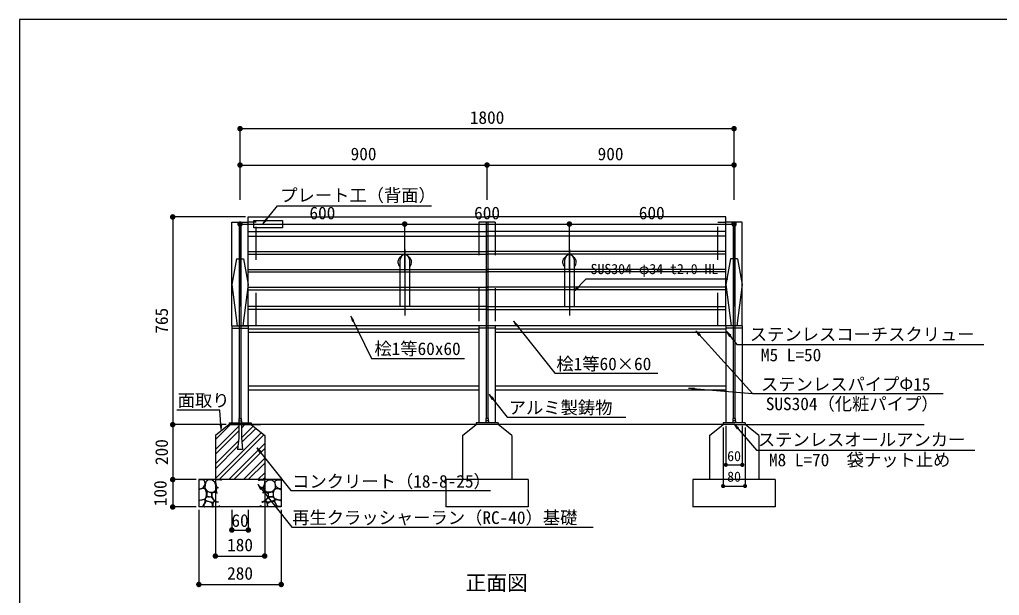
# Model space of a CAD drawing. Units: millimetres at full size, sheet at 1:20; some dimension numbers follow another scale. Extents: x 119 to 5595, y 2013 to 5746.
# Drawn here: x 119 to 3689, y 3539 to 5636 of the extents above; entities that cross this region are included whole.
import ezdxf
from ezdxf.enums import TextEntityAlignment as Align

# ---------------------------------------------------------------- set-up
doc = ezdxf.new("R2010")
doc.units = ezdxf.units.MM
doc.header["$LTSCALE"] = 20
doc.linetypes.add('CHAIN', pattern=[18.5, 12, -1.5, 3.5, -1.5])
doc.linetypes.add('DASHED_SPACED', pattern=[12, 6, -6])
for name, color, linetype, lineweight in [('0_2', 7, 'Continuous', 25), ('_0-0_', 7, 'Continuous', 25), ('ハッチ', 4, 'Continuous', 25), ('寸法', 3, 'Continuous', 25), ('本体', 7, 'Continuous', 25)]:
    doc.layers.add(name, color=color, linetype=linetype, lineweight=lineweight)
doc.styles.add('ＭＳ ゴシック', font='')
doc.styles.get('ＭＳ ゴシック').set_extended_font_data('MS Gothic')

# ---------------------------------------------------------------- blocks, each defined once
blk = doc.blocks.new('filled_dot')
at = {"color": 0, "linetype": 'Continuous', "lineweight": -2, "const_width": 1.25}
blk.add_lwpolyline([(-0.625, 0, 1), (0.625, 0, 1)], format="xyb", close=True, dxfattribs=at)

msp = doc.modelspace()

# ---------------------------------------------------------------- hatches: boundary and pattern name
at = {"layer": '寸法'}
for points in [[(1006.1, 4893.12), (1016.15, 4910.7), (1021.09, 4906.73)], [(2138.82, 4647.26), (2150.72, 4663.64), (2155.2, 4659.16)], [(1325.31, 4555.68), (1336.9, 4539.08), (1331.21, 4536.31)], [(1918, 4537.17), (1932.93, 4523.49), (1927.97, 4519.55)], [(2582.93, 4502.46), (2598.66, 4489.71), (2593.95, 4485.48)], [(2694.65, 4500), (2709.67, 4486.42), (2704.74, 4482.45)], [(2556.17, 4293.59), (2576.36, 4295.05), (2575.82, 4288.74)], [(1829.89, 4270.11), (1844.85, 4256.46), (1839.9, 4252.51)], [(853.21, 4142.6), (848.56, 4162.31), (854.87, 4162.78)], [(2722.03, 4162.54), (2737.5, 4149.48), (2732.71, 4145.34)], [(983.58, 4076.13), (998.54, 4062.48), (993.59, 4058.52)], [(986.44, 3942.45), (1001.4, 3928.8), (996.45, 3924.85)]]:
    msp.add_hatch(color=256, dxfattribs=at).paths.add_polyline_path(points)

# ---------------------------------------------------------------- linework, layer by layer
at = {"layer": '0_2'}
for p, q in [((921.82, 5239.06), (2721.82, 5239.06)), ((921.82, 4979.27), (921.82, 5239.06)), ((2721.82, 4979.27), (2721.82, 5239.06)), ((921.82, 5106.43), (1821.82, 5106.43)), ((921.82, 4979.27), (921.82, 5106.43)), ((1821.82, 4979.27), (1821.82, 5106.43)), ((1821.82, 5106.43), (2721.82, 5106.43)), ((1821.82, 4979.27), (1821.82, 5106.43)), ((2721.82, 4979.27), (2721.82, 5106.43)), ((676.47, 4917.52), (676.47, 4160.82)), ((941.82, 4917.52), (676.47, 4917.52)), ((676.47, 4160.82), (676.47, 3960.82)), ((871.82, 4160.82), (676.47, 4160.82)), ((793.2, 4160.82), (676.47, 4160.82)), ((2681.82, 4150.82), (2681.82, 3936.94)), ((2691.82, 4156.82), (2691.82, 4014.25)), ((2751.82, 4156.82), (2751.82, 4014.25)), ((2761.82, 4150.82), (2761.82, 3936.94)), ((2691.82, 4014.25), (2751.82, 4014.25)), ((761.82, 3960.82), (676.47, 3960.82)), ((676.47, 3960.82), (676.47, 3860.82)), ((761.82, 3960.82), (676.47, 3960.82)), ((831.82, 3950.82), (831.82, 3682.19)), ((1011.82, 3950.82), (1011.82, 3682.19)), ((2681.82, 3936.94), (2761.82, 3936.94)), ((761.82, 3860.82), (676.47, 3860.82)), ((771.82, 3850.82), (771.82, 3578.68)), ((891.82, 3850.82), (891.82, 3776.97)), ((951.82, 3850.82), (951.82, 3776.97)), ((1071.82, 3850.82), (1071.82, 3578.68)), ((891.82, 3776.97), (951.82, 3776.97)), ((831.82, 3682.19), (1011.82, 3682.19)), ((771.82, 3578.68), (1071.82, 3578.68))]:
    msp.add_line(p, q, dxfattribs=at)
at = {"layer": '_0-0_', "color": 6}
msp.add_lwpolyline([(5594.87, 5636.21), (118.61, 5636.21), (118.61, 2012.58), (5594.87, 2012.58)], close=True, dxfattribs=at)
at = {"layer": 'ハッチ', "linetype": 'CHAIN'}
for p, q in [((1521.82, 4798.52), (1521.82, 4549.48)), ((2121.82, 4798.52), (2121.82, 4549.48))]:
    msp.add_line(p, q, dxfattribs=at)
at = {"layer": 'ハッチ'}
for p, q in [((831.82, 4106.17), (886.48, 4160.82)), ((831.82, 4070.81), (916.82, 4155.81)), ((926.82, 4148.13), (939.51, 4160.82)), ((926.82, 4112.78), (969.07, 4155.02)), ((928.39, 4096.67), (978.89, 4147.17)), ((831.82, 4053.13), (916.82, 4138.13)), ((831.82, 3964.75), (998.53, 4131.45)), ((845.58, 3960.82), (1008.35, 4123.6)), ((831.82, 4017.78), (915.74, 4101.7)), ((831.82, 4000.1), (913.83, 4082.1)), ((880.93, 3960.82), (1011.82, 4091.71)), ((898.61, 3960.82), (1011.82, 4074.03)), ((933.96, 3960.82), (1011.82, 4038.68)), ((951.64, 3960.82), (1011.82, 4021)), ((987, 3960.82), (1011.82, 3985.65)), ((1004.67, 3960.82), (1011.82, 3967.97)), ((839.39, 3911.29), (837.14, 3912.52)), ((1004.26, 3911.29), (1006.51, 3912.52))]:
    msp.add_line(p, q, dxfattribs=at)
for points in [[(793.02, 3940.61), (794.42, 3946.78), (793.86, 3951.84), (792.46, 3957.45), (788.24, 3959.14), (781.5, 3959.98), (775.88, 3959.7), (772.24, 3958.29)], [(772.24, 3927.16), (773.63, 3926.85), (781.5, 3928.81), (789.08, 3932.46), (793.02, 3940.61)], [(798.92, 3916.74), (795.83, 3924.6), (791.05, 3928.25), (786.27, 3928.81), (778.69, 3926.85), (772.24, 3923.56)], [(854.78, 3957), (853.99, 3957.61), (847.68, 3959.88), (840.62, 3959.88), (834.31, 3959.88), (831.79, 3957.36), (832.55, 3952.07), (833.05, 3945.01), (836.33, 3935.94), (838.1, 3932.91), (843.11, 3931.77)], [(842.94, 3931.22), (841.88, 3931.15), (839.86, 3930.39), (835.83, 3927.87), (834.31, 3921.57), (834.56, 3916.52), (837.59, 3913), (839.44, 3911.96)], [(988.87, 3957), (989.66, 3957.61), (995.96, 3959.88), (1003.03, 3959.88), (1009.33, 3959.88), (1011.85, 3957.36), (1011.1, 3952.07), (1010.59, 3945.01), (1007.31, 3935.94), (1005.55, 3932.91), (1000.54, 3931.77)], [(1000.7, 3931.22), (1001.76, 3931.15), (1003.78, 3930.39), (1007.82, 3927.87), (1009.33, 3921.57), (1009.08, 3916.52), (1006.05, 3913), (1004.21, 3911.96)], [(1044.72, 3916.74), (1047.82, 3924.6), (1052.59, 3928.25), (1057.37, 3928.81), (1064.96, 3926.85), (1071.4, 3923.56)], [(1050.63, 3940.61), (1049.22, 3946.78), (1049.78, 3951.84), (1051.19, 3957.45), (1055.4, 3959.14), (1062.15, 3959.98), (1067.77, 3959.7), (1071.4, 3958.29)], [(1071.4, 3927.16), (1070.01, 3926.85), (1062.15, 3928.81), (1054.56, 3932.46), (1050.63, 3940.61)], [(772.24, 3885.16), (783.53, 3887.16), (794.42, 3890.9), (798.92, 3895.96), (800.02, 3903.4), (799.48, 3913.93), (798.92, 3916.74)], [(837.14, 3912.52), (832.08, 3913.93), (828.14, 3914.21), (824.49, 3913.93), (819.15, 3910.28), (819.15, 3900.17), (824.49, 3889.78), (831.53, 3882.89), (837.74, 3880.21), (842.22, 3880.39)], [(1006.51, 3912.52), (1011.57, 3913.93), (1015.5, 3914.21), (1019.15, 3913.93), (1024.49, 3910.28), (1024.49, 3900.17), (1019.15, 3889.78), (1012.11, 3882.89), (1005.9, 3880.21), (1001.43, 3880.39)], [(1071.4, 3885.16), (1060.11, 3887.16), (1049.22, 3890.9), (1044.72, 3895.96), (1043.63, 3903.4), (1044.16, 3913.93), (1044.72, 3916.74)], [(787.88, 3865.11), (790.81, 3871.62), (793.25, 3876.66), (794.71, 3880.24), (794.71, 3884.15), (792.76, 3886.75), (789.83, 3887.89), (784.62, 3887.4), (778.6, 3885.94), (774.2, 3884.31), (772.24, 3882.7)], [(772.24, 3863.53), (775.67, 3862.67), (781.37, 3863.16), (785.92, 3864.14), (787.88, 3865.11)], [(819.02, 3860.82), (820.11, 3862.02), (821.25, 3867.88), (820.44, 3874.22), (815.71, 3877.96), (806.76, 3880.4), (801.71, 3882.03), (798.3, 3882.03), (795.85, 3879.92), (792.44, 3873.08), (789.83, 3868.04), (790.81, 3862.02), (792.2, 3860.82)], [(842.9, 3877.9), (840.26, 3878.87), (831.87, 3880.54), (826.16, 3879.2), (822.8, 3872.83), (822.13, 3866.79), (822.47, 3861.59), (823.3, 3860.82)], [(840.07, 3860.82), (840.26, 3860.92), (843.62, 3862.93), (846.81, 3865.45), (847.12, 3866.16)], [(1003.57, 3860.82), (1003.38, 3860.92), (1000.03, 3862.93), (996.84, 3865.45), (996.52, 3866.16)], [(1000.75, 3877.9), (1003.38, 3878.87), (1011.78, 3880.54), (1017.48, 3879.2), (1020.84, 3872.83), (1021.51, 3866.79), (1021.18, 3861.59), (1020.35, 3860.82)], [(1024.63, 3860.82), (1023.53, 3862.02), (1022.39, 3867.88), (1023.21, 3874.22), (1027.93, 3877.96), (1036.88, 3880.4), (1041.93, 3882.03), (1045.35, 3882.03), (1047.79, 3879.92), (1051.21, 3873.08), (1053.81, 3868.04), (1052.84, 3862.02), (1051.45, 3860.82)], [(1055.77, 3865.11), (1052.84, 3871.62), (1050.39, 3876.66), (1048.93, 3880.24), (1048.93, 3884.15), (1050.88, 3886.75), (1053.81, 3887.89), (1059.02, 3887.4), (1065.05, 3885.94), (1069.44, 3884.31), (1071.4, 3882.7)], [(1071.4, 3863.53), (1067.98, 3862.67), (1062.28, 3863.16), (1057.72, 3864.14), (1055.77, 3865.11)]]:
    msp.add_lwpolyline(points, dxfattribs=at)
for points in [[(812.18, 3959.85), (804, 3958.41), (796.78, 3952.64), (794.37, 3942.06), (793.41, 3929.07), (800.63, 3919.94), (810.25, 3915.13), (825.65, 3914.65), (832.87, 3920.9), (836.24, 3932.44), (830.46, 3951.68), (820.36, 3958.41)], [(1031.47, 3959.85), (1039.65, 3958.41), (1046.87, 3952.64), (1049.27, 3942.06), (1050.24, 3929.07), (1043.02, 3919.94), (1033.39, 3915.13), (1017.99, 3914.65), (1010.77, 3920.9), (1007.41, 3932.44), (1013.18, 3951.68), (1023.29, 3958.41)], [(827.17, 3881.55), (827, 3885.41), (825.32, 3888.09), (821.96, 3892.62), (816.42, 3896.06), (809.19, 3897.91), (804.27, 3897.29), (800.88, 3896.06), (798.27, 3893.76), (794.73, 3890.68), (795.04, 3887.45), (798.27, 3884.23), (803.04, 3882.23), (806.27, 3881.46), (816.59, 3878.36), (823.64, 3878.87)], [(818.44, 3902.72), (818.44, 3906.78), (818.1, 3910.83), (815.91, 3913.37), (809.31, 3914.89), (805.59, 3915.73), (803.4, 3915.22), (801.2, 3913.54), (800.86, 3908.47), (801.37, 3902.05), (803.19, 3898.99), (806.88, 3898.37), (811.96, 3898.06), (816.42, 3898.99), (818.61, 3900.86)], [(1016.48, 3881.55), (1016.64, 3885.41), (1018.32, 3888.09), (1021.68, 3892.62), (1027.22, 3896.06), (1034.45, 3897.91), (1039.38, 3897.29), (1042.76, 3896.06), (1045.38, 3893.76), (1048.91, 3890.68), (1048.61, 3887.45), (1045.38, 3884.23), (1040.61, 3882.23), (1037.38, 3881.46), (1027.05, 3878.36), (1020, 3878.87)], [(1025.2, 3902.72), (1025.2, 3906.78), (1025.54, 3910.83), (1027.74, 3913.37), (1034.33, 3914.89), (1038.05, 3915.73), (1040.25, 3915.22), (1042.45, 3913.54), (1042.78, 3908.47), (1042.28, 3902.05), (1040.45, 3898.99), (1036.76, 3898.37), (1031.68, 3898.06), (1027.22, 3898.99), (1025.03, 3900.86)]]:
    msp.add_lwpolyline(points, close=True, dxfattribs=at)
at = {"layer": '寸法'}
for p, q in [((921.82, 4891.39), (1521.82, 4891.39)), ((921.82, 4590.82), (921.82, 4891.39)), ((1521.82, 4717.82), (1521.82, 4891.39)), ((1521.82, 4891.39), (2121.82, 4891.39)), ((1521.82, 4717.82), (1521.82, 4891.39)), ((2121.82, 4717.82), (2121.82, 4891.39)), ((2121.82, 4891.39), (2721.82, 4891.39)), ((2121.82, 4717.82), (2121.82, 4891.39)), ((2721.82, 4590.82), (2721.82, 4891.39))]:
    msp.add_line(p, q, dxfattribs=at)
for points in [[(1006.1, 4893.12), (1058.41, 4958.27), (1619.79, 4958.27)], [(2138.82, 4647.26), (2183.4, 4691.84), (2699.34, 4691.84)], [(1325.31, 4555.68), (1400.41, 4401.17), (1739.53, 4401.17)], [(1918, 4537.17), (2068.6, 4347.85), (2443.96, 4347.85)], [(2582.93, 4502.46), (2788.73, 4273.75), (3134.95, 4273.75)], [(2694.65, 4500), (2732.42, 4453.18), (3632.37, 4453.18)], [(2556.17, 4293.59), (2788.73, 4273.75), (3483.37, 4273.75)], [(1829.89, 4270.11), (1895.12, 4188.46), (2326.84, 4188.46)], [(853.21, 4142.6), (847.93, 4213.11), (691.14, 4213.11)], [(2722.03, 4162.54), (2803.78, 4067.92), (3599.57, 4067.92)], [(983.58, 4076.13), (1107.33, 3921.21), (1834.21, 3921.21)], [(986.44, 3942.45), (1110.2, 3787.53), (2208.22, 3787.53)]]:
    msp.add_lwpolyline(points, dxfattribs=at)
at = {"layer": '寸法', "lineweight": 13}
for points in [[(1006.1, 4893.12), (1016.15, 4910.7), (1021.09, 4906.73)], [(2138.82, 4647.26), (2150.72, 4663.64), (2155.2, 4659.16)], [(1325.31, 4555.68), (1336.9, 4539.08), (1331.21, 4536.31)], [(1918, 4537.17), (1932.93, 4523.49), (1927.97, 4519.55)], [(2582.93, 4502.46), (2598.66, 4489.71), (2593.95, 4485.48)], [(2694.65, 4500), (2709.67, 4486.42), (2704.74, 4482.45)], [(2556.17, 4293.59), (2576.36, 4295.05), (2575.82, 4288.74)], [(1829.89, 4270.11), (1844.85, 4256.46), (1839.9, 4252.51)], [(853.21, 4142.6), (848.56, 4162.31), (854.87, 4162.78)], [(2722.03, 4162.54), (2737.5, 4149.48), (2732.71, 4145.34)], [(983.58, 4076.13), (998.54, 4062.48), (993.59, 4058.52)], [(986.44, 3942.45), (1001.4, 3928.8), (996.45, 3924.85)]]:
    msp.add_lwpolyline(points, close=True, dxfattribs=at)
at = {"layer": '本体'}
for p, q in [((891.82, 4520.82), (891.82, 4898.07)), ((891.82, 4898.07), (951.82, 4898.07)), ((951.82, 4917.52), (1821.82, 4917.52)), ((951.82, 4898.07), (951.82, 4917.52)), ((951.82, 4520.82), (951.82, 4898.07)), ((2691.82, 4917.52), (1821.82, 4917.52)), ((2691.82, 4898.07), (2691.82, 4917.52)), ((2691.82, 4520.82), (2691.82, 4898.07)), ((2751.82, 4898.07), (2691.82, 4898.07)), ((2751.82, 4520.82), (2751.82, 4898.07)), ((951.82, 4864.75), (1821.82, 4864.75)), ((2691.82, 4864.75), (1821.82, 4864.75)), ((951.82, 4847.46), (1821.82, 4847.46)), ((2691.82, 4847.46), (1821.82, 4847.46)), ((951.82, 4791.52), (1821.82, 4791.52)), ((2691.82, 4791.52), (1821.82, 4791.52)), ((909, 4764.21), (891.82, 4671.17)), ((909, 4764.21), (934.64, 4764.21)), ((934.64, 4764.21), (951.82, 4671.17)), ((951.82, 4782.2), (1821.82, 4782.2)), ((1504.82, 4590.82), (1504.82, 4762.17)), ((1538.82, 4762.17), (1538.82, 4590.82)), ((2691.82, 4782.2), (1821.82, 4782.2)), ((2104.82, 4590.82), (2104.82, 4762.17)), ((2138.82, 4762.17), (2138.82, 4590.82)), ((2709, 4764.21), (2691.82, 4671.17)), ((2734.64, 4764.21), (2709, 4764.21)), ((2734.64, 4764.21), (2751.82, 4671.17)), ((951.82, 4726.25), (1821.82, 4726.25)), ((951.82, 4716.93), (1821.82, 4716.93)), ((2691.82, 4726.25), (1821.82, 4726.25)), ((2691.82, 4716.93), (1821.82, 4716.93)), ((891.82, 4671.17), (911.24, 4520.82)), ((951.82, 4671.17), (932.4, 4520.82)), ((951.82, 4660.99), (1821.82, 4660.99)), ((951.82, 4651.66), (1821.82, 4651.66)), ((2691.82, 4660.99), (1821.82, 4660.99)), ((2691.82, 4651.66), (1821.82, 4651.66)), ((2691.82, 4671.17), (2711.24, 4520.82)), ((2751.82, 4671.17), (2732.4, 4520.82)), ((1821.82, 4590.82), (951.82, 4590.82)), ((1821.82, 4580.82), (951.82, 4580.82)), ((1821.82, 4590.82), (2691.82, 4590.82)), ((1821.82, 4580.82), (2691.82, 4580.82)), ((891.82, 4520.82), (951.82, 4520.82)), ((891.82, 4520.82), (891.82, 4166.82)), ((891.82, 4512.82), (951.82, 4512.82)), ((2691.82, 4520.82), (921.82, 4520.82)), ((951.82, 4520.82), (951.82, 4166.82)), ((1791.82, 4508.82), (951.82, 4508.82)), ((1791.82, 4520.82), (1791.82, 4166.82)), ((1851.82, 4512.82), (1791.82, 4512.82)), ((1851.82, 4520.82), (1851.82, 4166.82)), ((2691.82, 4508.82), (1851.82, 4508.82)), ((2691.82, 4520.82), (2691.82, 4166.82)), ((2751.82, 4520.82), (2691.82, 4520.82)), ((2751.82, 4512.82), (2691.82, 4512.82)), ((2751.82, 4520.82), (2751.82, 4166.82)), ((1791.82, 4496.82), (951.82, 4496.82)), ((2691.82, 4496.82), (1851.82, 4496.82)), ((1791.82, 4300.82), (951.82, 4300.82)), ((1791.82, 4285.82), (951.82, 4285.82)), ((2691.82, 4300.82), (1851.82, 4300.82)), ((2691.82, 4285.82), (1851.82, 4285.82)), ((917.82, 4182.82), (917.82, 4174.82)), ((917.82, 4182.82), (925.82, 4182.82)), ((925.82, 4182.82), (925.82, 4174.82)), ((1817.82, 4182.82), (1817.82, 4174.82)), ((1825.82, 4182.82), (1817.82, 4182.82)), ((1825.82, 4182.82), (1825.82, 4174.82)), ((2717.82, 4182.82), (2717.82, 4174.82)), ((2725.82, 4182.82), (2717.82, 4182.82)), ((2725.82, 4182.82), (2725.82, 4174.82)), ((881.82, 4160.82), (831.82, 4120.82)), ((881.82, 4166.82), (881.82, 4160.82)), ((881.82, 4166.82), (961.82, 4166.82)), ((2721.82, 4160.82), (881.82, 4160.82)), ((881.82, 4160.82), (996.82, 4160.82)), ((916.82, 4174.82), (916.82, 4166.82)), ((916.82, 4174.82), (926.82, 4174.82)), ((916.82, 4160.82), (916.82, 4112.71)), ((926.82, 4174.82), (926.82, 4166.82)), ((926.82, 4160.82), (926.82, 4112.71)), ((961.82, 4166.82), (961.82, 4160.82)), ((961.82, 4160.82), (1011.82, 4120.82)), ((1731.82, 4120.82), (1781.82, 4160.82)), ((1861.82, 4166.82), (1781.82, 4166.82)), ((1781.82, 4166.82), (1781.82, 4160.82)), ((1826.82, 4174.82), (1816.82, 4174.82)), ((1816.82, 4174.82), (1816.82, 4166.82)), ((1826.82, 4174.82), (1826.82, 4166.82)), ((1861.82, 4166.82), (1861.82, 4160.82)), ((1911.82, 4120.82), (1861.82, 4160.82)), ((2631.82, 4120.82), (2681.82, 4160.82)), ((2761.82, 4166.82), (2681.82, 4166.82)), ((2681.82, 4166.82), (2681.82, 4160.82)), ((2726.82, 4174.82), (2716.82, 4174.82)), ((2716.82, 4174.82), (2716.82, 4166.82)), ((2721.82, 4160.82), (3414.01, 4160.82)), ((2726.82, 4174.82), (2726.82, 4166.82)), ((2761.82, 4166.82), (2761.82, 4160.82)), ((2811.82, 4120.82), (2761.82, 4160.82)), ((831.82, 4120.82), (831.82, 3960.82)), ((916.82, 4112.71), (912.72, 4070.82)), ((926.82, 4112.71), (930.92, 4070.82)), ((1011.82, 4120.82), (1011.82, 3960.82)), ((1731.82, 4120.82), (1731.82, 3960.82)), ((1911.82, 4120.82), (1911.82, 3960.82)), ((2631.82, 4120.82), (2631.82, 3960.82)), ((2811.82, 4120.82), (2811.82, 3960.82)), ((930.92, 4070.82), (912.72, 4070.82)), ((1071.82, 3960.82), (771.82, 3960.82)), ((771.82, 3960.82), (771.82, 3860.82)), ((1071.82, 3960.82), (1071.82, 3860.82)), ((1971.82, 3960.82), (1671.82, 3960.82)), ((1671.82, 3960.82), (1671.82, 3860.82)), ((1971.82, 3960.82), (1971.82, 3860.82)), ((2871.82, 3960.82), (2571.82, 3960.82)), ((2571.82, 3960.82), (2571.82, 3860.82)), ((2871.82, 3960.82), (2871.82, 3860.82)), ((1071.82, 3860.82), (771.82, 3860.82)), ((1971.82, 3860.82), (1671.82, 3860.82)), ((2871.82, 3860.82), (2571.82, 3860.82))]:
    msp.add_line(p, q, dxfattribs=at)
at = {"layer": '本体', "color": 4}
for p, q in [((918.82, 4898.07), (918.82, 4182.82)), ((924.82, 4898.07), (924.82, 4182.82)), ((1818.82, 4898.07), (1818.82, 4182.82)), ((1824.82, 4898.07), (1824.82, 4182.82)), ((2718.82, 4898.07), (2718.82, 4182.82)), ((2724.82, 4898.07), (2724.82, 4182.82))]:
    msp.add_line(p, q, dxfattribs=at)
at = {"layer": '本体', "linetype": 'DASHED_SPACED'}
for p, q in [((980.72, 4898.07), (951.82, 4898.07)), ((980.72, 4520.82), (980.72, 4898.07)), ((1791.82, 4898.07), (1791.82, 4520.82)), ((1851.82, 4898.07), (1791.82, 4898.07)), ((1851.82, 4898.07), (1851.82, 4520.82)), ((2662.93, 4520.82), (2662.93, 4898.07)), ((2662.93, 4898.07), (2691.82, 4898.07))]:
    msp.add_line(p, q, dxfattribs=at)
msp.add_lwpolyline([(972.52, 4904.37), (1076.79, 4904.37), (1076.79, 4877.65), (972.52, 4877.65)], close=True, dxfattribs=at)
at = {"layer": '本体'}
for points in [[(1508.02, 4772.09), (1504.61, 4769.56), (1501.72, 4766.52), (1499.45, 4763.06), (1497.85, 4759.28), (1496.98, 4755.3), (1496.87, 4751.24), (1497.51, 4747.22), (1498.9, 4743.37), (1500.98, 4739.8), (1503.69, 4736.63), (1504.82, 4735.58)], [(1538.82, 4735.58), (1541.75, 4738.59), (1544.07, 4742.03), (1545.71, 4745.79), (1546.63, 4749.76), (1546.79, 4753.82), (1546.2, 4757.84), (1544.86, 4761.71), (1542.83, 4765.3), (1540.15, 4768.51), (1536.92, 4771.23), (1535.62, 4772.09)], [(2108.02, 4772.09), (2104.61, 4769.56), (2101.72, 4766.52), (2099.45, 4763.06), (2097.85, 4759.28), (2096.98, 4755.3), (2096.87, 4751.24), (2097.51, 4747.22), (2098.9, 4743.37), (2100.98, 4739.8), (2103.69, 4736.63), (2104.82, 4735.58)], [(2138.82, 4735.58), (2141.75, 4738.59), (2144.07, 4742.03), (2145.71, 4745.79), (2146.63, 4749.76), (2146.79, 4753.82), (2146.2, 4757.84), (2144.86, 4761.71), (2142.83, 4765.3), (2140.15, 4768.51), (2136.92, 4771.23), (2135.62, 4772.09)]]:
    msp.add_lwpolyline(points, dxfattribs=at)
for centre in [(1521.82, 4762.17), (2121.82, 4762.17)]:
    msp.add_arc(centre, 17, 0, 180, dxfattribs=at)

# ---------------------------------------------------------------- block references
at = {"layer": '0_2'}
for p, xscale, yscale in [((921.82, 5239.06), 8, 8), ((921.82, 5106.43), 8, 8), ((1821.82, 5106.43), 8, 8), ((2691.82, 4014.25), 6, 6), ((2681.82, 3936.94), 6, 6), ((891.82, 3776.97), 8, 8), ((831.82, 3682.19), 8, 8), ((771.82, 3578.68), 8, 8)]:
    msp.add_blockref('filled_dot', p, dxfattribs=dict(at, xscale=xscale, yscale=yscale))
for p, xscale, yscale, rotation in [((2721.82, 5239.06), 8, 8, 180), ((1821.82, 5106.43), 8, 8, 180), ((2721.82, 5106.43), 8, 8, 180), ((676.47, 4917.52), 8, 8, 270), ((676.47, 4160.82), 8, 8, 270), ((676.47, 4160.82), 8, 8, 90), ((2751.82, 4014.25), 6, 6, 180), ((676.47, 3960.82), 8, 8, 90), ((676.47, 3960.82), 8, 8, 270), ((2761.82, 3936.94), 6, 6, 180), ((676.47, 3860.82), 8, 8, 90), ((951.82, 3776.97), 8, 8, 180), ((1011.82, 3682.19), 8, 8, 180), ((1071.82, 3578.68), 8, 8, 180)]:
    msp.add_blockref('filled_dot', p, dxfattribs=dict(at, xscale=xscale, yscale=yscale, rotation=rotation))
at = {"layer": '寸法', "xscale": 8, "yscale": 8}
for p in [(921.82, 4891.39), (1521.82, 4891.39), (2121.82, 4891.39)]:
    msp.add_blockref('filled_dot', p, dxfattribs=at)
at = {"layer": '寸法', "xscale": 8, "yscale": 8, "rotation": 180}
for p in [(1521.82, 4891.39), (2121.82, 4891.39), (2721.82, 4891.39)]:
    msp.add_blockref('filled_dot', p, dxfattribs=at)

# ---------------------------------------------------------------- texts
at = {"layer": '0_2', "style": 'ＭＳ ゴシック'}
for s, height, p in [('1800', 46.19, (1821.82, 5242.56)), ('900', 46.19, (1371.82, 5109.93)), ('900', 46.19, (2271.82, 5109.93)), ('60', 36.95, (2721.82, 4016.88)), ('80', 36.95, (2721.82, 3941.74)), ('60', 46.19, (921.82, 3774.55)), ('180', 46.19, (921.82, 3685.69)), ('280', 46.19, (921.82, 3582.18))]:
    msp.add_text(s, height=height, dxfattribs=at).set_placement(p, align=Align.BOTTOM_CENTER)
for s, p in [('765', (672.97, 4539.17)), ('200', (672.97, 4060.82)), ('100', (667.97, 3910.82))]:
    msp.add_text(s, height=46.19, rotation=90, dxfattribs=at).set_placement(p, align=Align.BOTTOM_CENTER)
at = {"layer": '_0-0_', "color": 3, "style": 'ＭＳ ゴシック'}
msp.add_text('SUS304 φ34 t2.0 HL', height=36.95, dxfattribs=at).set_placement((2198.93, 4698.06), align=Align.BOTTOM_LEFT)
at = {"layer": '寸法', "style": 'ＭＳ ゴシック'}
for s, height, p in [('プレート工（背面）', 46.19, (1068.23, 4959.33)), ('ステンレスコーチスクリュー', 46.19, (2779.11, 4453)), ('桧1等60x60', 46.19, (1411.21, 4400.54)), ('M5 L=50', 46.19, (2819.56, 4377.7)), ('桧1等60×60', 46.19, (2074.21, 4345.27)), ('ステンレスパイプΦ15', 46.19, (2819.94, 4271.07)), ('面取り', 46.19, (694.57, 4212.48)), ('アルミ製鋳物', 46.19, (1900.73, 4185.88)), ('SUS304（化粧パイプ）', 46.19, (2837.36, 4199.62)), ('ステンレスオールアンカー', 46.19, (2808.41, 4069.35)), ('M8 L=70\u3000袋ナット止め', 46.19, (2848.86, 3995.46)), ('コンクリート（18-8-25）', 46.19, (1111.74, 3917.42)), ('再生クラッシャーラン（RC-40）基礎', 46.19, (1111.74, 3785.14)), ('正面図\u3000', 55.43, (1743.58, 3540.59))]:
    msp.add_text(s, height=height, dxfattribs=at).set_placement(p, align=Align.BOTTOM_LEFT)
for p in [(1221.82, 4894.89), (1821.82, 4894.89), (2421.82, 4894.89)]:
    msp.add_text('600', height=46.19, dxfattribs=at).set_placement(p, align=Align.BOTTOM_CENTER)

doc.saveas('drawing.dxf')
